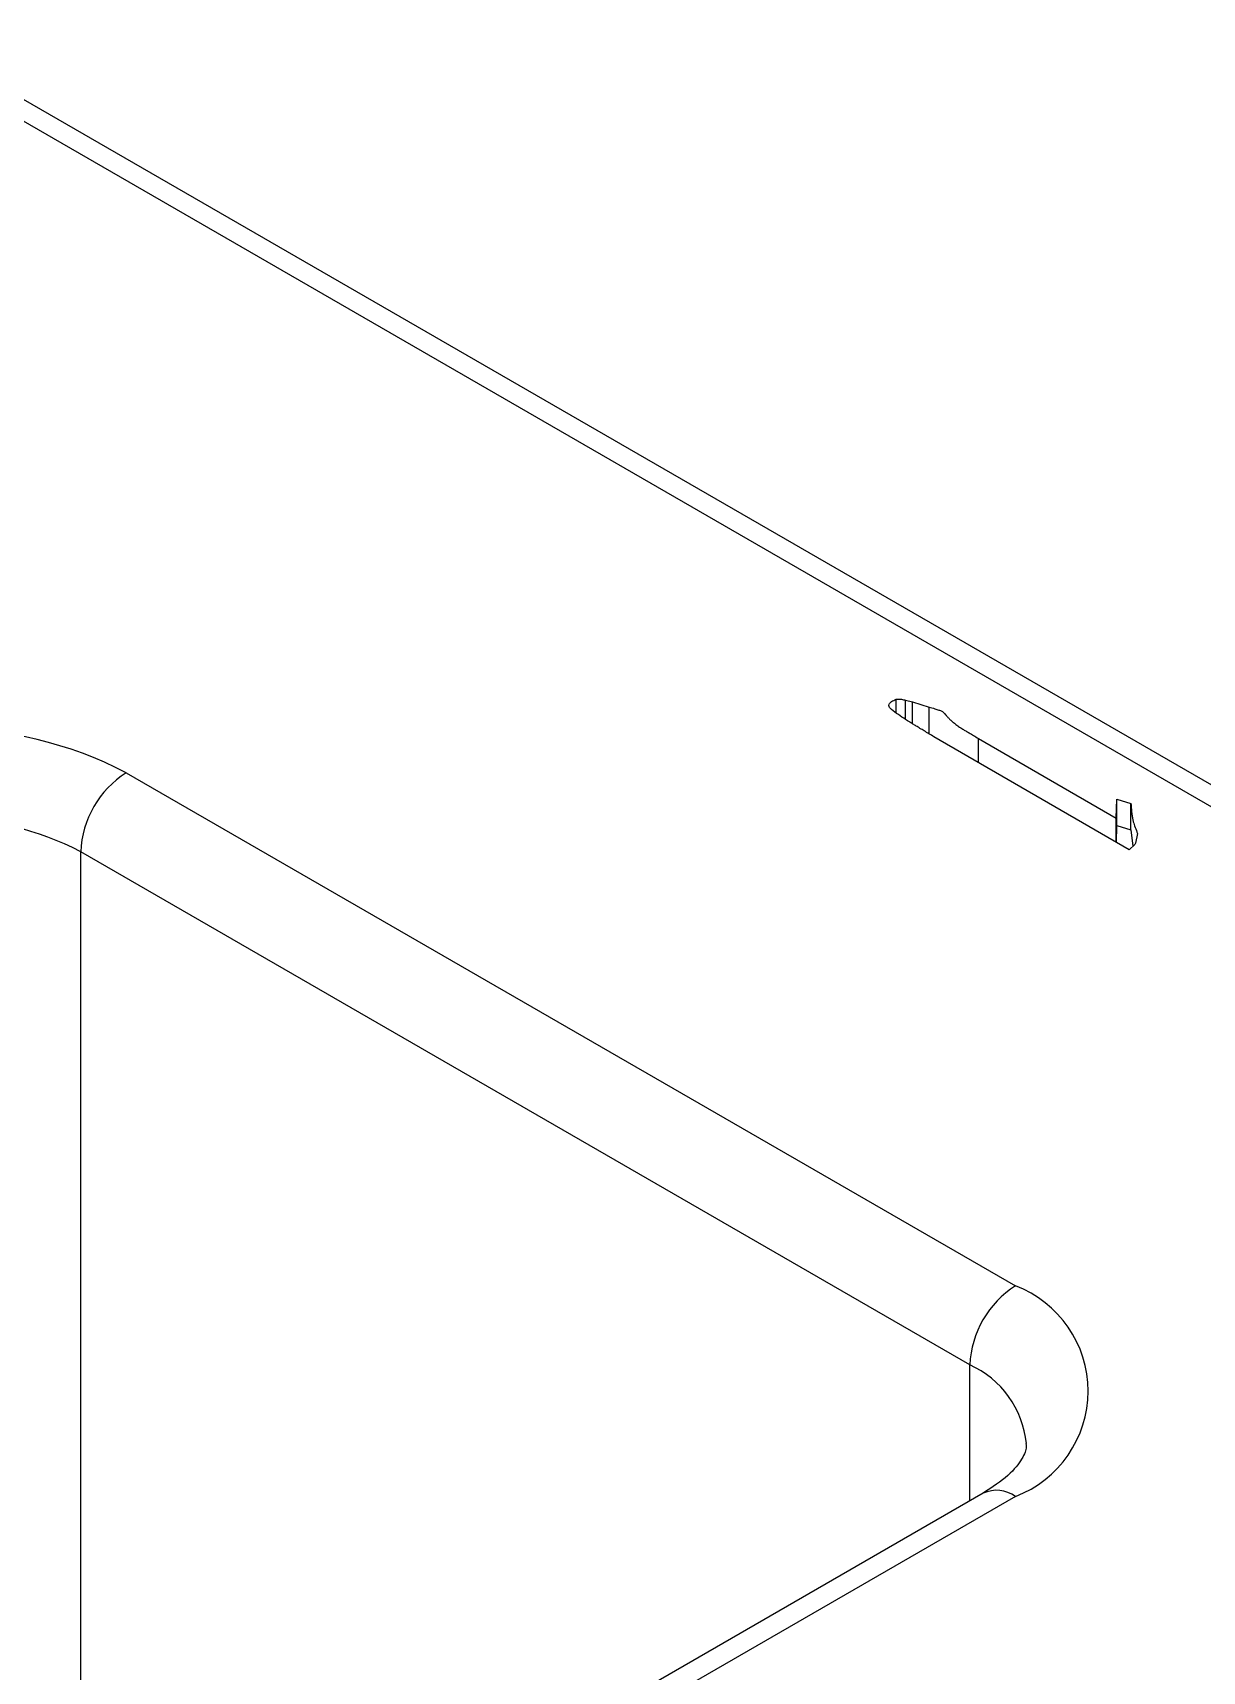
# Model space of a CAD drawing. Header units: millimetres. Extents: x 2 to 292, y 3 to 207.
# Drawn here: x 246.28 to 249.91, y 175.24 to 180.32 of the extents above; entities that cross this region are included whole.
import ezdxf

# ---------------------------------------------------------------- set-up
doc = ezdxf.new("R2010")
doc.units = ezdxf.units.MM

msp = doc.modelspace()

# ---------------------------------------------------------------- linework, layer by layer
at = {"color": 7, "linetype": 'Continuous', "lineweight": 25}
for p, q in [((287.93671684, 155.98576417), (245.79315157, 180.31472654)), ((288.03670866, 155.99566575), (245.89314339, 180.32462812)), ((248.95859906, 178.21508716), (248.95859906, 178.25690045)), ((248.9882009, 178.25367783), (249.00900564, 178.2483074)), ((248.9882009, 178.1939675), (248.9882009, 178.25367783)), ((249.00900564, 178.2483074), (249.0609353, 178.23239046)), ((249.00900564, 178.18125192), (249.00900564, 178.2483074)), ((249.0609353, 178.15073652), (249.0609353, 178.23239046)), ((249.68104504, 177.78945389), (249.07615926, 178.14020966)), ((249.21418703, 178.13532707), (249.64163299, 177.88739623)), ((246.57097008, 178.02878315), (249.3286858, 176.43678776)), ((249.64163299, 177.88739623), (249.64366289, 177.94696213)), ((249.64366289, 177.94696213), (249.68696562, 177.93368174)), ((249.64366289, 177.86530819), (249.64366289, 177.94696213)), ((249.68696562, 177.85202779), (249.68696562, 177.93368174)), ((249.64163299, 177.81230813), (249.64163299, 177.88739623)), ((249.64185268, 177.81218054), (249.64366289, 177.86530819)), ((249.64366289, 177.86530819), (249.68696562, 177.85202779)), ((249.68696562, 177.85202779), (249.69326394, 177.80080617)), ((249.70777194, 177.83984036), (249.70083615, 177.81044838)), ((249.18726442, 176.19183874), (246.4295487, 177.78383414)), ((246.4295487, 174.68097915), (246.4295487, 177.78383414)), ((249.69880625, 177.8059566), (249.68104504, 177.78945389)), ((249.70083615, 177.81044838), (249.69880625, 177.8059566)), ((249.22869477, 175.79356259), (244.20823646, 172.8953137)), ((249.32868606, 175.78366131), (244.30822775, 172.88541242))]:
    msp.add_line(p, q, dxfattribs=at)
at = {"color": 8, "linetype": 'Continuous', "lineweight": 25}
for p, q in [((249.21418703, 178.06017113), (249.21418703, 178.13532707)), ((249.18726442, 175.76964617), (249.18726442, 176.19183874))]:
    msp.add_line(p, q, dxfattribs=at)
at = {"color": 7, "linetype": 'Continuous', "lineweight": 25}
for centre, radius, start, end in [((246.00528344, 176.93701076), 1.22962121, 62.60969715, 117.39022584), ((246.73659235, 177.76986175), 0.30736139, 122.60551518, 177.39448467), ((246.00528371, 176.9650108), 0.92221063, 62.60952688, 117.39039098), ((249.49430806, 176.17786636), 0.30736139, 122.60551518, 177.39448467), ((249.20474439, 176.11022449), 0.3492922, 290.78343276, 69.21661346)]:
    msp.add_arc(centre, radius, start, end, dxfattribs=at)
at = {"color": 8, "linetype": 'Continuous', "lineweight": 25}
for centre, radius, start, end in [((249.06257932, 175.91679849), 0.30198264, 5.83065751, 65.61359805), ((249.2701027, 175.70188604), 0.10059426, 54.38239235, 114.30746509)]:
    msp.add_arc(centre, radius, start, end, dxfattribs=at)
at = {"color": 7, "linetype": 'Continuous', "lineweight": 25}
for points, knots in [([(249.07615883, 178.14020998), (249.0708562, 178.14339845), (249.06074785, 178.14947662), (249.04625991, 178.15823406), (249.03318062, 178.16617721), (249.02142161, 178.17332119), (249.01120214, 178.17972082), (249.00198488, 178.18508396), (248.99449661, 178.1898719), (248.98231149, 178.19762808), (248.96517971, 178.20920398), (248.94763135, 178.22210075), (248.93610205, 178.23320001), (248.93630873, 178.24236023), (248.94464581, 178.25060307), (248.95360085, 178.25464514), (248.95859831, 178.25690086)], [0, 0, 0, 0, 0.0875892121, 0.1669706822, 0.2399686585, 0.3047598168, 0.3622567184, 0.4124354433, 0.4544358107, 0.4900579568, 0.6199769556, 0.7554302138, 0.8171632871, 0.8707034603, 0.9278447, 1, 1, 1, 1]), ([(248.95859831, 178.25690086), (248.95921929, 178.256929), (248.96182802, 178.25704719), (248.96746497, 178.25781961), (248.97727892, 178.25687215), (248.98413656, 178.25486671), (248.98819988, 178.25367843)], [0, 0, 0, 0, 0.0605334909, 0.2542964736, 0.5581524176, 1, 1, 1, 1]), ([(249.06093516, 178.23239089), (249.0668558, 178.23082445), (249.07723164, 178.22807929), (249.09005996, 178.22377299), (249.09908641, 178.22101939), (249.10495341, 178.21780006), (249.10800069, 178.21347157), (249.11266186, 178.20828536), (249.11793325, 178.20196542), (249.12461356, 178.19507861), (249.13250332, 178.18778223), (249.14181126, 178.18024623), (249.15295603, 178.17220882), (249.16418715, 178.16505815), (249.17514064, 178.15816535), (249.18617913, 178.15170829), (249.199298, 178.14385462), (249.20897863, 178.13831031), (249.21418672, 178.13532752)], [0, 0, 0, 0, 0.08411919783, 0.14741776833, 0.19192659864, 0.21563766375, 0.25020026197, 0.29486403043, 0.34702470626, 0.40706615309, 0.4715869931, 0.53954929626, 0.61423201857, 0.70201134226, 0.75565860369, 0.82370686093, 0.90515573954, 1, 1, 1, 1]), ([(249.68696609, 177.93368177), (249.68738148, 177.92749662), (249.68814706, 177.91609737), (249.68970027, 177.90042625), (249.69194499, 177.88767172), (249.69485826, 177.87418578), (249.69994024, 177.85852413), (249.70507598, 177.84627202), (249.70777176, 177.83984081)], [0, 0, 0, 0, 0.1958047614, 0.3608684629, 0.4964137119, 0.6012651511, 0.7907019536, 1, 1, 1, 1]), ([(249.36140044, 175.94757335), (249.36188606, 175.94431746), (249.36388049, 175.93094554), (249.35315635, 175.90429644), (249.3131001, 175.84925744), (249.25660971, 175.81198226), (249.22869477, 175.79356259)], [0, 0, 0, 0, 0.102946735, 0.4228015721, 0.7147752402, 1, 1, 1, 1])]:
    msp.add_open_spline(points, degree=3, knots=knots, dxfattribs=at)

doc.saveas('drawing.dxf')
